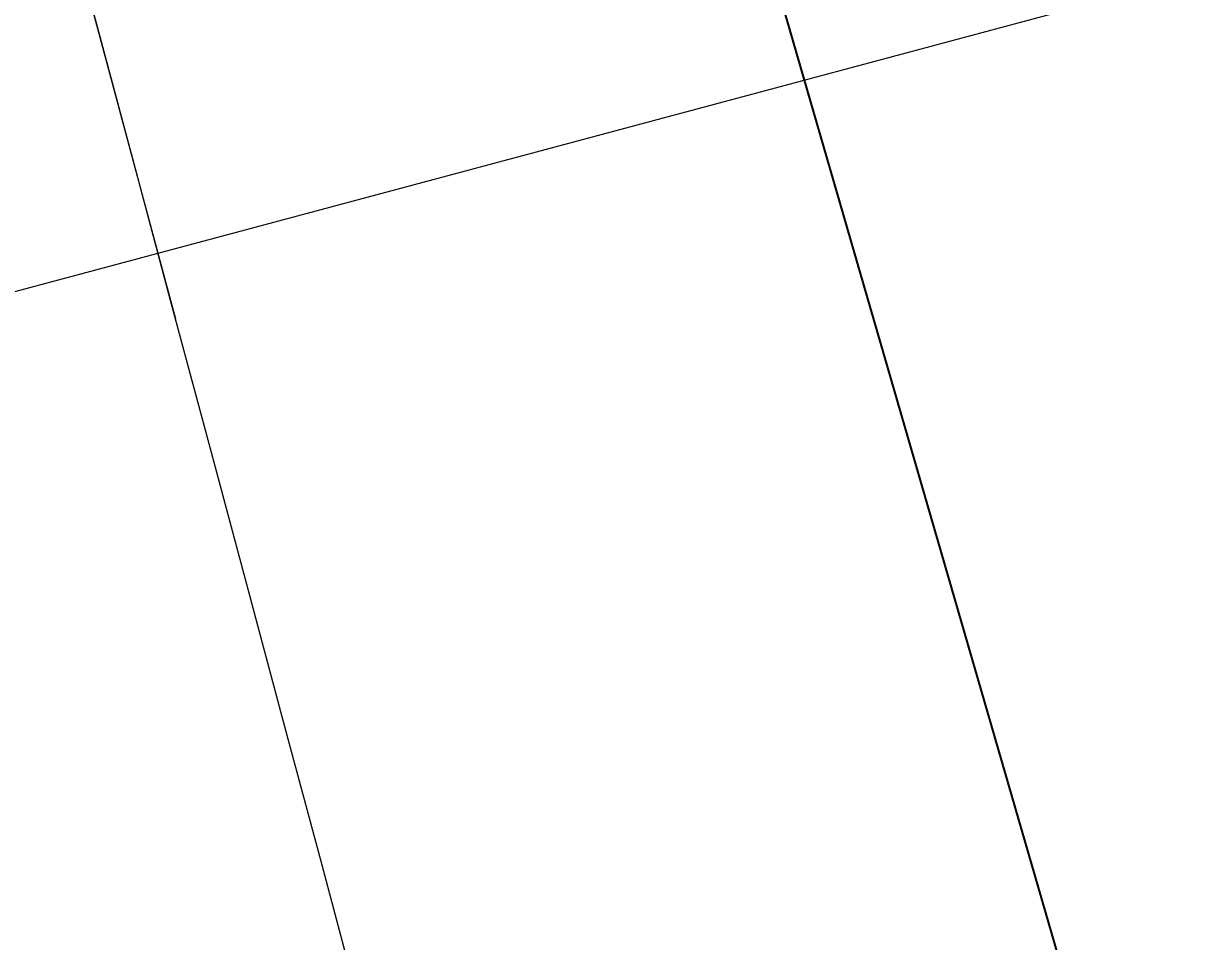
# Model space of a CAD drawing. Header units: millimetres. Extents: x 1293 to 41893, y 1011 to 26911.
# Drawn here: x 12287.567 to 12290.467, y 6981.705 to 6983.961 of the extents above; entities that cross this region are included whole.
import ezdxf

# ---------------------------------------------------------------- set-up
doc = ezdxf.new("R2010")
doc.units = ezdxf.units.MM
doc.header["$LTSCALE"] = 50
doc.linetypes.add('HIDDEN', pattern=[1.905, 1.27, -0.635])
doc.layers.add('CAPA_1', color=7, linetype='Continuous')
doc.layers.add('MAQUINAS', color=11, linetype='Continuous')
doc.styles.add('SLDTEXTSTYLE0', font='TXT', dxfattribs={"width": 0.75})
doc.dimstyles.new('SLDDIMSTYLE0', dxfattribs={"dimtxt": 100, "dimasz": 100, "dimexe": 0, "dimexo": 0.0625, "dimgap": 25, "dimtad": 2, "dimdec": 0, "dimlfac": 1.5, "dimrnd": 1e-09, "dimzin": 12, "dimdsep": 46, "dimtxsty": 'SLDTEXTSTYLE0', "dimsah": 1, "dimcen": 0.09, "dimadec": 0, "dimazin": 3, "dimtfac": 1, "dimtdec": 0, "dimtofl": 0, "dimtmove": 0, "dimatfit": 3, "dimfxl": 1, "dimfrac": 2, "dimtolj": 1, "dimtzin": 12, "dimarcsym": 0})

# ---------------------------------------------------------------- blocks, each defined once
blk = doc.blocks.new('_D_5')
at = {"layer": 'CAPA_1', "transparency": 16777216}
for p, q in [((11574.3969, 7831.1769), (17588.0605, 7831.1769)), ((17538.0605, 7831.1769), (17538.0605, 4708.4929)), ((16485.1647, 4708.4929), (17588.0605, 4708.4929))]:
    blk.add_line(p, q, dxfattribs=at)
for points in [[(17538.0605, 7831.1769), (17522.6759, 7731.1769), (17553.4451, 7731.1769)], [(17538.0605, 4708.4929), (17553.4451, 4808.4929), (17522.6759, 4808.4929)]]:
    blk.add_solid(points, dxfattribs=at)
at = {"layer": 'CAPA_1', "transparency": 16777216, "insert": (17409.1537, 6122.0571), "char_height": 100, "attachment_point": 1, "rotation": 90, "style": 'SLDTEXTSTYLE0'}
blk.add_mtext('4684', dxfattribs=at)
blk = doc.blocks.new('_D_15')
at = {"layer": 'CAPA_1', "transparency": 16777216}
for p, q in [((6530.1247, 8742.3773), (6530.1247, 9415.6463)), ((16745.1619, 6492.0015), (16745.1619, 9415.6463)), ((6530.1247, 9365.6463), (16745.1619, 9365.6463))]:
    blk.add_line(p, q, dxfattribs=at)
for points in [[(6530.1247, 9365.6463), (6630.1247, 9350.2617), (6630.1247, 9381.0309)], [(16745.1619, 9365.6463), (16645.1619, 9381.0309), (16645.1619, 9350.2617)]]:
    blk.add_solid(points, dxfattribs=at)
at = {"layer": 'CAPA_1', "transparency": 16777216, "insert": (11452.9211, 9494.5531), "char_height": 100, "attachment_point": 1, "style": 'SLDTEXTSTYLE0'}
blk.add_mtext('15323', dxfattribs=at)

msp = doc.modelspace()

# ---------------------------------------------------------------- linework, layer by layer
at = {"layer": 'MAQUINAS', "linetype": 'Continuous', "lineweight": 25}
msp.add_line((12333.72684, 6831.1769069), (12267.3720553, 7060.1262403), dxfattribs=at)
at = {"layer": 'MAQUINAS', "linetype": 'HIDDEN', "lineweight": 18}
for p, q in [((12271.5045879, 7044.5718094), (12295.6610321, 6954.4187323)), ((12260.8505376, 6976.1495738), (12386.420895, 7009.7960497))]:
    msp.add_line(p, q, dxfattribs=at)
at = {"layer": 'MAQUINAS', "linetype": 'Continuous', "lineweight": 25}
for points in [[(12306.6882704, 6962.2047607), (12306.6703217, 6962.2717459), (12306.6344245, 6962.4057162), (12306.3456671, 6963.4833736), (12305.89013, 6965.1834611), (12305.2586756, 6967.540081), (12304.4666452, 6970.4959788), (12303.5263749, 6974.0051152), (12302.4542788, 6978.0062322), (12301.2686135, 6982.4311953), (12299.9896894, 6987.204205), (12298.6393831, 6992.243617), (12297.2408002, 6997.4631995), (12295.8178705, 7002.7736454), (12294.3949407, 7008.0840914), (12292.9963579, 7013.3036738), (12291.6460515, 7018.3430859), (12290.3671274, 7023.1160955), (12289.1814621, 7027.5410587), (12288.109366, 7031.5421757), (12287.1690958, 7035.0513121), (12286.3770653, 7038.0072098), (12285.7456109, 7040.3638297), (12285.2900739, 7042.0639173), (12285.0013164, 7043.1415747), (12284.9654192, 7043.275545), (12284.9474706, 7043.3425301)], [(12289.3783649, 7001.0481851), (12289.8526749, 6999.2780365), (12290.8012947, 6995.7377392), (12292.1998776, 6990.5181567), (12293.5501839, 6985.4787447), (12294.829108, 6980.705735), (12296.0147733, 6976.2807719), (12297.0868694, 6972.2796549), (12298.0271397, 6968.7705185), (12298.8191701, 6965.8146207), (12299.4506245, 6963.4580008), (12299.9061616, 6961.7579133), (12300.194919, 6960.6802559), (12300.2308162, 6960.5462856), (12300.2487648, 6960.4793004)], [(12286.7655208, 7000.3480756), (12287.2982254, 6998.3599949), (12288.3636347, 6994.3838333), (12289.9344043, 6988.5216412), (12291.4509539, 6982.8618012), (12292.8873329, 6977.5011617), (12294.2189716, 6972.5314186), (12295.4230589, 6968.0377035), (12296.4790907, 6964.0965392), (12297.3686321, 6960.7767257), (12298.0778281, 6958.1299702), (12298.5894487, 6956.2205761), (12298.9137565, 6955.0102427), (12298.9540732, 6954.8597786), (12298.9742316, 6954.7845466)]]:
    msp.add_open_spline(points, degree=3, dxfattribs=at)
at = {"layer": 'MAQUINAS', "linetype": 'HIDDEN', "lineweight": 18}
for points in [[(12296.2339726, 6978.0385113), (12296.2108546, 6978.1247889), (12296.1646186, 6978.2973439), (12295.7952571, 6979.67582), (12295.2211832, 6981.8182926), (12294.4427276, 6984.7235286), (12293.4956284, 6988.2581508), (12292.4147222, 6992.2921476), (12291.2419651, 6996.6689369), (12290.4288654, 6999.7034664), (12290.0223155, 7001.2207312)], [(12283.58281, 6999.4952709), (12284.109821, 6997.528439), (12285.163843, 6993.5947753), (12286.717824, 6987.7952393), (12288.2181644, 6982.1958926), (12289.6391912, 6976.8925485), (12290.9565971, 6971.9759228), (12292.1478149, 6967.5302372), (12293.1925597, 6963.6311968), (12294.0725935, 6960.346866), (12294.7742095, 6957.7283994), (12295.2803618, 6955.8394133), (12295.6012034, 6954.6420161), (12295.6410892, 6954.4931602), (12295.6610321, 6954.4187323)]]:
    msp.add_open_spline(points, degree=3, dxfattribs=at)

# ---------------------------------------------------------------- dimensions: what is measured, and where the dimension line sits
at = {"layer": 'CAPA_1'}
dim = msp.add_linear_dim(base=(16745.1618891, 9365.6463094), p1=(6530.1246702, 8678.8772747), p2=(16745.1618891, 6428.5014528), dimstyle='SLDDIMSTYLE0', dxfattribs=at)
dim.commit()
dim.dimension.update_dxf_attribs({"geometry": '_D_15', "text_midpoint": (11637.6432797, 9365.6463094), "dimtype": 160})
dim = msp.add_linear_dim(base=(17538.0605071, 4708.4929069), p1=(11510.8968592, 7831.1769069), p2=(16421.6646746, 4708.4929069), angle=90, dimstyle='SLDDIMSTYLE0', dxfattribs=at)
dim.commit()
dim.dimension.update_dxf_attribs({"geometry": '_D_5', "text_midpoint": (17538.0605071, 6269.8349069), "dimtype": 160})

doc.saveas('drawing.dxf')
